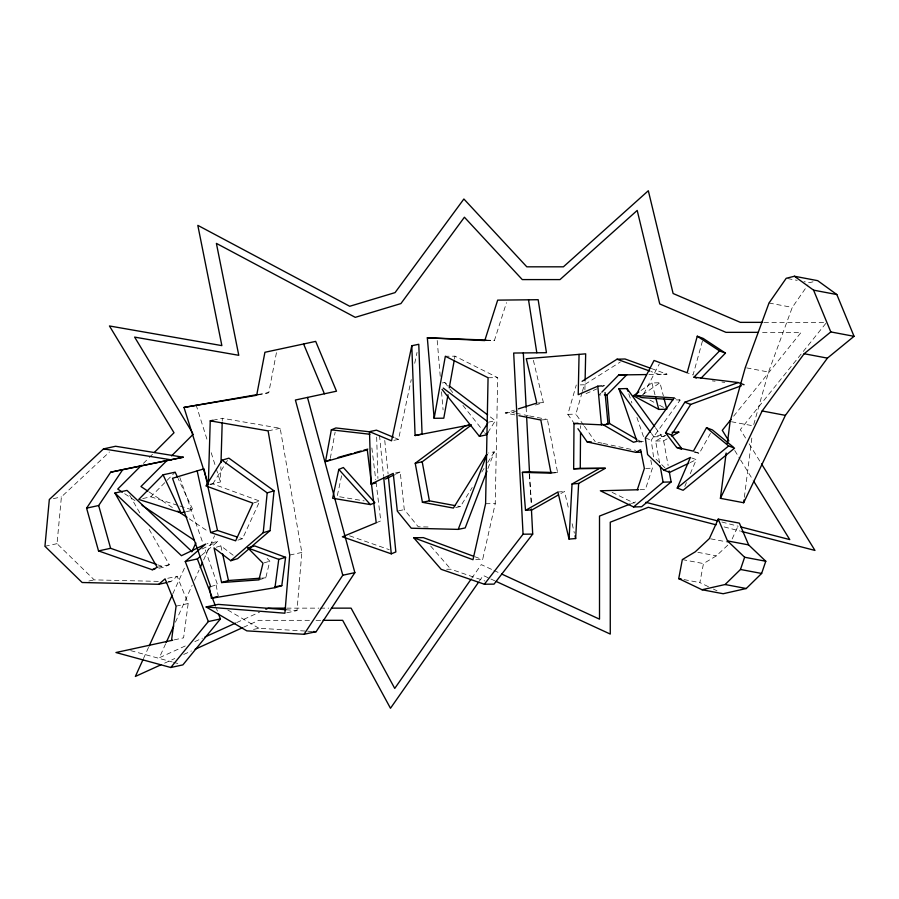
<?xml version="1.0" encoding="UTF-8"?>
<svg xmlns="http://www.w3.org/2000/svg" width="899" height="899" viewBox="0 0 899 899"><rect width="100%" height="100%" fill="white"/><g stroke="black" fill="none" stroke-linecap="round" stroke-linejoin="round"><path stroke-width="0.67" stroke-dasharray="4.5 3.37" d="M580.552 428.486L580.574 425.744M475.74 559.684L482.628 559.616L495.237 503.62L497.709 377.647L454.984 356.161L445.342 356.262M584.901 389.975L585.08 381.637M209.692 484.291L220.424 481.976L220.884 466.738M222.244 421.035L222.323 418.26L280.185 428.284L301.828 552.447L296.996 610.612L286.253 612.916M158.303 581.372L94.226 579.877L57.03 543.67L61.402 496.9L109.453 452.006M744.361 497.237L752.16 435.487M167.765 578.282L177.159 576.248L188.172 603.532L183.598 637.841L171.518 640.459M454.489 358.915L454.984 356.161M330.304 458.344L335.136 432.104M708.457 586.71L699.871 582.608L703.467 563.583L716.391 555.829L728.493 544.479M258.013 394.987L268.756 392.683L276.499 352.374M341.598 475.762L337.181 496.36L364.151 500.889M393.874 440.341L398.515 439.364L411.248 379.592M414.72 363.297L417.035 352.43M258.934 579.866L265.778 577.81L269.835 561.156L265.126 556.402M702.445 341.024L693.062 374.973L687.151 372.77M753.755 424.53L768.533 372.029L792.266 307.402L807.92 284.927M574.821 424.283L567.842 414.338L576.281 385.008M583.631 425.171L575.877 414.124L582.013 392.784M582.395 391.458L584.316 384.783L620.389 361.949M486.157 340.564L494.416 340.474L506.485 302.637M650.797 460.164L652.404 468.21L645.336 489.562L639.863 489.708M487.932 468.559L494.36 451.781L488.55 453.006M684.791 486.438L686.431 482.617M690.275 473.683L696.309 459.647L690.398 457.456M143.435 658.652L148.616 647.201M172.81 593.812L185.486 565.853M165.641 643.796L159.303 657.776L185.947 645.651M175.429 622.187L192.128 585.339M194.431 580.26L199.039 570.09M203.646 559.92L214.591 535.782M732.168 538.939L738.27 525.555M237.92 540.13L242.483 538.759L259.744 501.091L212.782 483.887L210.501 484.572M643.706 394.009L659.327 363.87M694.163 452.197L699.31 453.332L710.446 433.43M455.726 507.575L460.367 506.598L472.2 487.528M481.797 472.042L484.022 468.469M487.708 462.502L494.36 451.781M212.782 483.887L224.503 465.165M225.233 463.996L227.436 460.49M487.876 432.52L495.349 420.721L488.741 415.731M471.649 578.372L481.268 564.606L492.708 569.887M479.268 581.215L483.269 575.495L489.618 578.417M664.945 467.761L653.517 456.759L651.224 440.15L680.094 400.1L674.183 397.909M733.663 416.17L801.133 332.349L760.768 332.349M825.799 323.438L740.349 429.598L746.204 439.083M600.925 393.099L599.037 395.009L603.06 394.908M142.772 498.552L150.83 496.799L175.159 472.189M143.402 463.39L148.346 458.445M149.335 457.456L153.28 453.501M168.158 582.249L170.832 581.664L177.159 576.248M201.432 555.447L217.76 541.445L207.028 543.783M641.032 390.481L651.921 382.963L659.956 382.749L663.383 395.965M642.527 394.773L659.956 382.749M659.608 462.974L655.618 441.049L664.945 435.7M655.618 441.049L663.653 440.836L667.148 438.824M560.897 493.517L564.493 491.483L568.64 508.958M158.898 568.269L164.27 567.1L169.282 564.696L147.784 526.938M202.005 549.008L217.76 541.445M395.29 474.301L400.212 471.93L404.28 509.621L418.226 526.758L429.284 527.028M689.971 462.67L696.309 459.647M194.836 641.616L202.444 638.155M236.707 622.569L259.541 612.174M164.629 663.136L174.799 658.506M183.711 654.461L191.341 650.988M243.494 627.266L258.755 620.321L310.503 620.321M586.036 393.616L597.06 388.829M601.959 386.705L604.409 385.649L601.768 385.862M376.22 522.78L380.783 520.892L375.894 480.976M631.413 503.575L637.796 501.069M514.79 414.877L505.204 412.978L514.419 410.101M505.204 412.978L511.801 412.439L517.071 410.798M535.501 405.033L543.401 402.561L532.882 358.173M254.035 502.799L259.744 501.091M216.311 547.221L220.873 545.85L233.437 555.458M264.137 562.864L269.835 561.156M210.647 586.642L217.491 584.586L204.478 547.592M651.449 433.487L653.876 436.847L664.271 434.071M638.852 442.128L643.864 441.431M653.876 436.847L661.911 436.622L665.811 435.588M812.988 281.814L809.482 282.679L804.009 281.645M53.344 498.653L61.402 496.9M186.374 511.655L193.083 510.194L178.137 478.526M44.95 546.289L57.03 543.67M88.855 581.046L94.226 579.877M157.201 567.325L169.282 564.696M176.092 606.151L188.172 603.532M212.928 420.283L222.323 418.26M268.104 430.879L280.185 428.284M289.736 555.043L301.828 552.447M253.54 629.412L258.912 628.266L306.357 631.109M442.364 382.963L444.69 382.48L447.994 384.974M488.371 422.193L495.349 420.721M395.571 472.919L400.212 471.93M398.471 510.846L404.28 509.621M257.788 394.515L268.756 392.683M538.13 402.988L543.401 402.561M540.816 420.002L547.412 419.462L557.616 472.638L551.02 473.189M557.897 492.023L564.493 491.483M261.631 578.113L265.778 577.81M651.236 368.478L666.957 374.164L658.922 374.389L651.067 371.545M580.304 384.896L584.316 384.783M567.842 414.338L575.877 414.124M636.998 441.342L643.684 441.162M645.707 468.39L652.404 468.21M648.954 374.433L666.957 374.164M488.067 377.749L497.709 377.647M485.595 503.732L495.237 503.62M446.668 569.269L450.804 569.224L484.853 580.968M764.015 322.359L825.282 322.359M286.635 608.14L318.864 608.14M320.269 608.14L328.674 608.14M316.088 620.321L321.685 620.321M168.057 581.597L170.832 581.664M553.526 472.526L557.616 472.638M486.011 340.069L494.416 340.474M307.75 631.199L313.335 631.536M675.992 399.841L680.094 400.1M285.938 609.736L296.996 610.612M712.311 380.884L715.076 381.221M721.976 382.053L724.74 382.39M457.681 506.092L460.367 506.598M787.591 278.544L797.166 280.353M769.005 303.008L792.266 307.402M746.642 367.893L768.533 372.029M731.494 421.743L753.373 425.879M710.693 538.838L729.19 542.333M697.882 552.334L716.391 555.829M682.33 559.583L703.467 563.583M684.015 579.608L699.871 582.608M511.801 412.439L514.543 412.978M515.914 413.248L522.757 414.596M524.128 414.877L528.241 415.686M529.601 415.956L547.412 419.462M597.959 442.33L602.027 443.196M603.375 443.477L635.851 450.41M721.875 522.016L738.169 526.23M724.189 526.926L740.45 531.129M130.715 650.64L172.181 661.956M173.518 662.327L180.216 664.147M150.83 496.799L178.553 505.598M179.879 506.013L193.083 510.194M239.853 537.894L242.483 538.759M349.576 535.826L389.233 549.649M157.73 564.808L164.27 567.1M474.897 556.739L482.628 559.616M694.59 451.579L699.31 453.332M645.313 437.959L651.224 440.15M394.841 437.824L398.515 439.364M493.978 570.472L499.069 572.82M490.888 579.001L494.697 580.765M713.356 589.047L717.042 590.812M612.084 492.36L634.233 503.148M649.898 400.077L654.73 402.685M659.563 405.292L664.395 407.888M637.975 439.993L641.538 442.05M227.807 609.994L258.912 628.266M148.998 491.91L173.17 508.07M189.273 518.847L208.838 531.927M124.68 493.708L135.097 500.676M430.666 546.053L450.804 569.224M444.69 382.48L449.039 387.941M449.905 389.031L453.377 393.391M462.929 405.404L483.774 431.61M484.64 432.7L486.381 434.88M655.416 427.688L661.911 436.622M584.406 426.283L595.25 441.746M749.125 443.814L760.824 462.771M734.741 450.511L739.877 458.827M740.607 460.007L753.081 480.201M129.748 495.282L140.84 514.767M216.412 608.499L217.412 611.106M179.845 477.549L202.612 542.299M628.783 393.818L631.941 403.01M636.908 417.473L644.122 438.498M196.083 404.82L207.838 442.072M211.198 452.714L215.816 467.345M216.232 468.682L220.424 481.976M651.921 382.963L655.011 394.863M572.146 523.757L574.382 533.174M220.873 545.85L222.042 551.188M216.12 585.002L218.277 596.228M663.653 440.836L668.137 465.502M371.86 447.949L375.726 479.605M384.761 440.443L388.087 473.897M379.502 435.352L383.525 475.785M437.206 340.485L440.263 376.557M441.544 391.818L443.072 409.865M529.23 474.537L531.68 504.406M526.129 407.281L526.488 414.259M529.601 474.178L531.185 504.833M376.67 437.071L377.917 478.448"/><path stroke-width="1.35" d="M578.641 483.448L575.652 538.546L569.056 539.097L572.045 483.999L578.641 483.448L605.353 468.3L573.663 468.829L574 423.541L577.956 423.215M573.663 468.829L580.26 468.289L580.529 432.599M579.068 354.375L578.214 394.683L597.801 386.188L601.768 385.862M585.114 380.243L585.676 353.835L526.275 358.712L536.804 403.1L518.363 408.865M212.928 420.283L210.242 420.856L208.343 484.572L183.992 407.416L257.788 394.515M221.008 462.592L222.199 422.418M237.224 537.018L217.502 530.466L204.006 468.84L172.529 478.279L210.647 586.642L209.276 587.058L211.434 598.284L274.959 587.688L281.803 585.642L285.59 557.313L254.754 545.929L247.91 547.985L263.002 563.212L258.934 579.866L221.615 582.552L214.029 547.907L230.773 560.718L263.216 532.691L267.194 492.877L222.053 460.198L205.938 485.943L252.9 503.148L235.639 540.816L210.658 532.523L197.162 470.885M230.773 560.718L237.617 558.661L270.06 530.635L274.038 490.832L228.897 458.153L222.053 460.198M727.347 443.443L730.123 421.485L745.271 367.635L769.005 303.008L786.22 278.285L794.413 276.251L817.663 280.657L836.834 294.546L854.05 336.316L827.417 358.128L785.4 415.36L743.664 502.732L720.414 498.338L726.134 453.051M743.664 502.732L744.012 499.979M171.518 640.459L176.092 606.151L165.079 578.866L158.763 584.283L82.146 582.507L44.95 546.289L49.321 499.529L103.509 448.893L115.589 446.264L183.284 457.22L110.689 472.2L86.585 508.149L98.53 550.918L152.189 569.73L154.875 569.146M274.959 587.688L278.746 559.369L285.59 557.313M448.017 394.751L443.78 418.192L434.138 418.293L445.342 356.262L488.067 377.749L485.595 503.732L472.986 559.717L413.709 537.726L441.162 569.325L484.381 584.226L494.023 584.125L532.702 534.096L531.41 509.014M449.253 387.862L454.242 360.297M388.357 476.684L395.852 551.952L391.29 553.84L342.373 536.793L376.22 522.78L367.298 449.837L325.494 461.614L331.338 429.846L335.9 427.958L370.298 431.891M678.734 578.608L682.33 559.583L695.242 551.84L709.367 538.591L718.234 519.139L739.371 523.128L748.642 544.906L765.779 561.234L761.622 573.461L746.249 588.519L723.167 593.733L702.029 589.744L678.734 578.608L681.375 579.113M374.018 501.664L343.362 467.525L338.811 469.413L332.619 498.248L370.388 504.586L374.939 502.698M411.798 345.744L415.091 435.521L422.069 434.048L418.777 344.283L411.798 345.744L391.548 440.825L369.489 431.644L371.062 484.055L375.715 483.078M700.827 378.4L725.459 353.116L703.175 338.417L697.264 336.215L687.151 372.77L654.045 360.465L635.919 395.436L641.841 397.628L673.261 399.662M637.301 489.775L644.369 468.424L640.627 449.669L635.941 452.366L587.227 441.971L577.922 428.711M702.029 589.744L725.111 584.519L740.484 569.472L744.63 557.245L727.505 540.906L718.234 519.139M371.062 484.055L393.245 473.402L397.313 511.093L411.259 528.219L458.22 529.387L486.898 454.546M486.943 471.143L465.199 527.927L458.22 529.387M744.08 384.727L738.169 382.536L684.824 402.235L665.563 432.812L676.655 447.455L693.399 451.141L706.502 427.722L728.662 445.949L734.573 448.151L683.139 490.27L677.228 488.067L690.398 457.456L663.799 470.143L647.595 454.557L645.313 437.959L674.183 397.909L635.919 395.436M142.862 659.922L135.367 676.441L160.809 664.867M149.189 645.931L172.237 595.093M191.824 551.874L195.858 542.974M166.214 642.527L173.698 626.007M200.196 567.55L202.5 562.459M720.414 498.338L762.15 410.967L804.156 353.734L830.8 331.922L854.05 336.316M486.651 454.445L453.399 508.059L422.429 502.305L415.226 463.266L465.131 425.98L470.952 424.755M681.779 448.612L671.474 435.004L690.735 404.426L741.484 385.693M442.061 389.402L479.403 436.352L487.618 423.373M487.876 432.52L486.381 434.88L479.403 436.352M285.938 609.736L218.232 604.375L206.152 606.971L246.832 630.862L304.031 634.289L342.777 575.236L354.858 572.641L307.492 397.437M304.031 634.289L316.122 631.705L354.858 572.641M86.585 508.149L98.665 505.519L122.77 469.581L183.284 457.22M470.851 579.518L394.74 688.42L351.093 608.14L331.473 608.14M478.47 582.361L390.481 708.266L342.665 620.321L323.089 620.321M484.381 584.226L523.061 534.208L513.677 353.037L546.446 352.689L538.164 299.704L497.675 300.131L484.775 340.575L427.328 337.81L434.138 418.293M731.044 419.428L722.279 430.318L728.875 441.004M172.754 640.189L115.96 652.528L170.81 667.496L208.343 621.557L220.424 618.928L218.412 613.714M220.424 618.928L182.89 664.878L170.81 667.496M696.332 378.052L693.961 377.175L719.548 350.913L725.459 353.116M601.858 392.155L618.782 374.962L626.817 374.748L607.072 394.796L604.398 394.875M177.541 477.257L175.159 472.189L163.079 474.807L138.749 499.428L181.002 512.823L185.025 511.947M141.435 465.356L117.735 489.067L122.365 492.169M154.268 452.512L174.013 432.756L109.453 325.966L221.862 345.621L197.814 225.357L349.733 306.278L395.054 292.613L463.884 199.005L526.814 266.823L563.392 266.823L648.325 190.734L673.115 293.512L740.349 322.359L762.622 322.359M167.619 459.839L140.952 486.528L147.852 491.146M171.563 455.894L193.296 434.15M208.343 621.557L185.273 561.56L205.691 544.075L181.441 555.694L114.892 493.034L126.973 490.404L191.509 551.177M185.273 561.56L197.353 558.942L200.41 556.312M638.492 489.741L600.352 490.775L633.581 506.969L663.102 482.156L671.137 481.943L669.137 470.975M671.137 481.943L641.616 506.744L633.581 506.969M677.228 488.067L728.662 445.949M415.226 463.266L422.204 461.805L470.997 425.339M638.852 391.986L633.413 395.751L658.776 409.405L666.811 409.191L664.069 398.617M582.102 381.322L617.017 359.218L625.041 358.993L649.932 368.006M671.811 436.15L678.801 432.127L672.104 432.307M552.166 472.481L529.005 471.829L522.398 472.368L525.522 510.374L557.897 492.023L569.056 539.097M572.045 483.999L598.756 468.851M558.493 494.877L532.129 509.834L525.522 510.374M152.189 569.73L157.201 567.325L114.892 493.034M385.435 479.032L394.054 474.897M688.713 463.277L669.71 472.346L663.799 470.143M204.983 636.998L235.437 623.142M265.879 609.297L268.419 608.14L285.23 608.14M195.15 649.247L242.213 627.839M325.494 461.614L330.057 459.726M630.143 504.069L599.509 516.071L599.509 619.164L501.608 574M267.194 492.877L274.038 490.832M210.658 532.523L217.502 530.466M263.216 532.691L270.06 530.635M221.615 582.552L228.458 580.496L260.249 578.214M211.434 598.284L217.131 596.565M338.148 457.456L351.633 453.647M354.33 452.894L361.072 450.995M363.769 450.23L367.815 449.095M676.205 432.824L678.801 432.127M110.689 472.2L121.421 469.862M98.53 550.918L110.611 548.3L156.415 564.347M158.763 584.283L166.809 582.541M369.489 431.644L376.467 430.172L393.616 437.319M422.429 502.305L429.407 500.833L454.984 505.598M415.091 435.521L470.761 424.766M183.992 407.416L256.676 395.279L264.924 352.284L315.684 341.384L336.496 391.2L295.4 400.021L342.777 575.236M274.892 586.789L281.803 585.642M574 423.541L601.442 424.834L608.039 424.294L605.049 392.548M601.51 423.777L633.503 442.263L636.998 441.342L618.95 388.784L626.985 388.559L654.607 426.564M606.859 423.631L609.533 423.553L636.795 439.308M587.227 441.971L591.239 441.858M635.941 452.366L641.29 452.219M618.782 374.962L646.46 374.568M427.328 337.81L486.011 340.069M523.061 534.208L532.702 534.096M413.709 537.726L423.35 537.624L473.604 556.267M757.992 332.349L725.976 332.349L659.742 303.941L637.2 210.433L560.01 279.589L522.285 279.589L464.412 217.221L400.909 303.581L355.262 317.347L216.389 243.382L238.774 355.307L134.625 337.103L192.566 432.947M580.26 468.289L605.353 468.3M522.398 472.368L551.02 473.189L540.816 420.002L518.903 415.686M313.335 631.536L316.122 631.705M206.152 606.971L284.904 613.208L289.736 555.043L268.104 430.879L210.242 420.856M331.338 429.846L369.871 434.251M693.961 377.175L738.169 382.536M103.509 448.893L171.203 459.839M794.413 276.251L813.573 290.152L836.834 294.546M804.156 353.734L827.417 358.128M762.15 410.967L785.4 415.36M727.505 540.906L748.642 544.906M744.63 557.245L765.779 561.234M740.484 569.472L761.622 573.461M725.111 584.519L746.249 588.519M645.864 502.327L717.807 520.959M740.888 526.938L789.749 539.591L753.811 481.392M716.065 524.825L648.325 507.283L610.264 522.195L610.264 634.076L495.967 581.35M741.799 531.489L814.955 550.424L761.554 463.951M617.017 359.218L649.752 371.062M247.91 547.985L278.746 559.369M684.824 402.235L690.735 404.426M706.502 427.722L712.413 429.924L733.517 447.286M665.563 432.812L671.474 435.004M676.655 447.455L681.386 449.219M697.264 336.215L719.548 350.913M177.766 511.149L186.97 517.307M142.042 505.328L194.117 540.153M449.095 385.806L487.64 414.9M443.229 388.098L487.269 421.361M338.811 469.413L370.388 504.586M618.95 388.784L650.629 432.374M163.079 474.807L181.002 512.823M303.592 343.98L324.404 393.796M813.573 290.152L830.8 331.922M197.353 558.942L215.412 605.892M626.985 388.559L627.884 391.189M98.665 505.519L110.611 548.3M655.697 397.504L658.776 409.405M575.012 535.86L575.652 538.546M222.626 553.851L228.458 580.496M422.204 461.805L429.407 500.833M660.113 465.716L663.102 482.156M528.522 299.805L536.815 352.79M383.659 477.178L391.29 553.84M597.801 386.188L601.442 424.834M607.072 394.796L609.533 423.553M523.319 352.936L526.129 407.281M526.634 417.046L529.522 472.784"/></g></svg>
